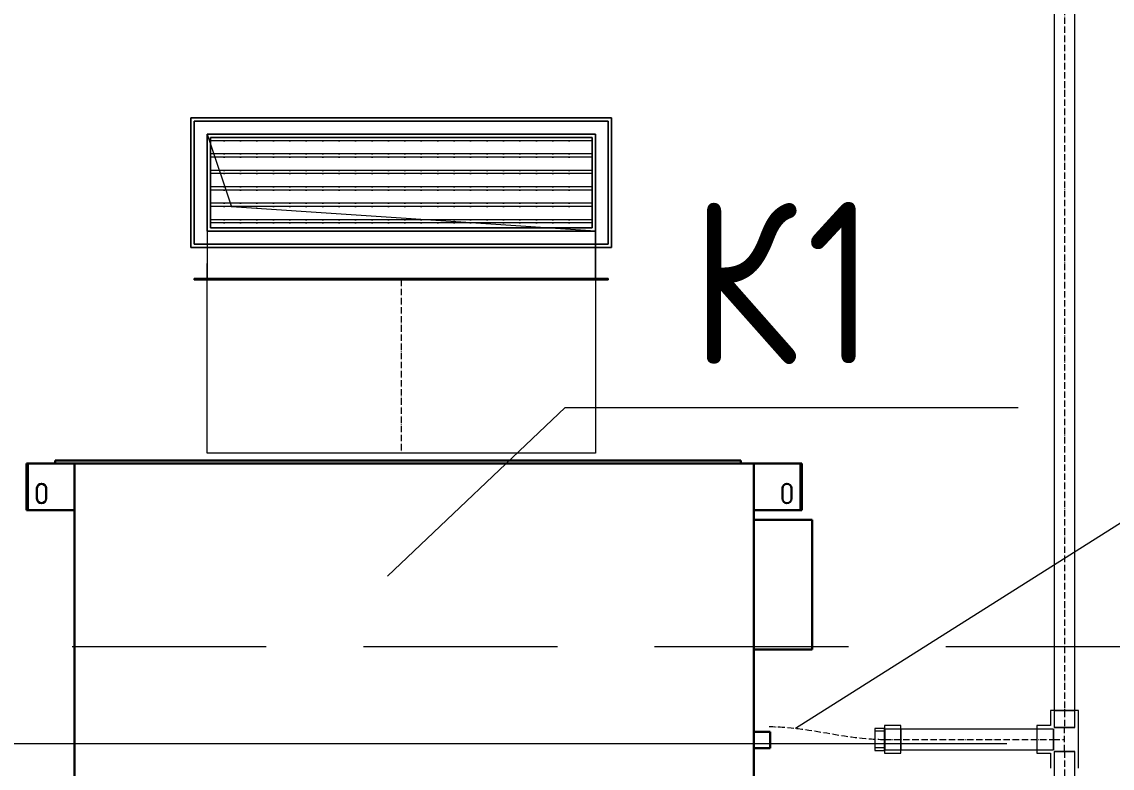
# Model space of a CAD drawing. Header units: millimetres. Extents: x -88595 to 880822, y -1054509 to -148035.
# Drawn here: x 192090 to 193776, y -241589 to -240436 of the extents above; entities that cross this region are included whole.
import ezdxf

# ---------------------------------------------------------------- set-up
doc = ezdxf.new("R2010")
doc.units = ezdxf.units.MM
for name, pattern in [('$0$ADSK_Осевая', [14, 10, -2, 0, -2]), ('$3$ADSK_Осевая', [14, 10, -2, 0, -2]), ('ADSK_Линия сетки', [25, 20, -2.5, 0, -2.5]), ('ADSK_Сверху', [4.5, 3, -1.5])]:
    doc.linetypes.add(name, pattern=pattern)
for name, color, linetype, lineweight in [('Аннотация', 7, 'Continuous', 20), ('Воздуховоды', 7, 'Continuous', 18), ('Линии', 7, 'Continuous', 9), ('Марки', 7, 'Continuous', 20), ('Оборудование', 7, 'Continuous', 18), ('Оси', 7, 'Continuous', 9), ('Трубопровод', 7, 'Continuous', 18), ('Трубопроводы', 7, 'Continuous', 18)]:
    doc.layers.add(name, color=color, linetype=linetype, lineweight=lineweight)
doc.styles.add('$1$GOST Common', font='GOST_Common.ttf', dxfattribs={"width": 0.9, "height": 250})

# ---------------------------------------------------------------- blocks, each defined once
blk = doc.blocks.new('$0$ADSK_Канальный блок кондиционера1 - AD242MJERAB-3267365-В_Координация_1 этаж ОВ3')
at = {"layer": 'Оборудование', "color": 150, "lineweight": 30, "true_color": 0x0080ff}
for p, q in [((-599, 0), (-599, -72)), ((-597, 0), (-599, 0)), ((-597, 0), (-599, 0)), ((-599, 0), (-599, -72)), ((-597, 0), (-596, 0)), ((-597, 0), (-525, 0)), ((-597, 0), (-597, -72)), ((-525, 0), (-596, 0)), ((505, 5), (-555, 5)), ((-555, 5), (505, 5)), ((-555, 5), (-555, 0)), ((-555, 5), (-555, 0)), ((505, 0), (-555, 0)), ((-555, 0), (505, 0)), ((525, 0), (-525, 0)), ((-525, 0), (525, 0)), ((-525, 0), (-525, -697)), ((-525, 0), (-525, -697)), ((-525, -72), (-525, 0)), ((-525, 0), (-525, -72)), ((505, 0), (505, 5)), ((505, 5), (505, 0)), ((525, -697), (525, 0)), ((525, 0), (525, -697)), ((525, 0), (597, 0)), ((596, 0), (525, 0)), ((525, -72), (525, 0)), ((525, 0), (525, -72)), ((596, 0), (597, 0)), ((599, 0), (597, 0)), ((599, 0), (597, 0)), ((597, 0), (597, -72)), ((599, -72), (599, 0)), ((599, 0), (599, -72)), ((-583, -54), (-583, -38)), ((-583, -38), (-583, -54)), ((-569, -38), (-569, -54)), ((-569, -54), (-569, -38)), ((569, -38), (569, -54)), ((569, -54), (569, -38)), ((583, -54), (583, -38)), ((583, -38), (583, -54)), ((-599, -72), (-597, -72)), ((-599, -72), (-597, -72)), ((-525, -72), (-597, -72)), ((-596, -72), (-597, -72)), ((-596, -72), (-525, -72)), ((525, -72), (596, -72)), ((597, -72), (525, -72)), ((597, -72), (596, -72)), ((597, -72), (599, -72)), ((597, -72), (599, -72)), ((615, -87), (525, -87)), ((525, -87), (525, -287)), ((525, -287), (525, -87)), ((525, -87), (615, -87)), ((615, -287), (615, -87)), ((615, -87), (615, -287)), ((525, -287), (615, -287)), ((615, -287), (525, -287)), ((550, -414.5), (525, -414.5)), ((525, -414.5), (525, -439.5)), ((525, -414.5), (525, -439.5)), ((550, -439.5), (550, -414.5)), ((550, -439.5), (550, -414.5)), ((525, -439.5), (550, -439.5)), ((582, -506.25), (525, -506.25)), ((525, -506.25), (525, -515.75)), ((525, -506.25), (525, -515.75)), ((525, -515.75), (582, -515.75)), ((582, -515.75), (582, -506.25)), ((582, -515.75), (582, -506.25)), ((582, -573.06), (525, -573.06)), ((525, -573.06), (525, -588.94)), ((525, -573.06), (525, -588.94)), ((525, -588.94), (582, -588.94)), ((582, -588.94), (582, -573.06)), ((582, -588.94), (582, -573.06)), ((-599, -645), (-599, -697)), ((-597, -645), (-599, -645)), ((-597, -645), (-599, -645)), ((-599, -645), (-599, -697)), ((-597, -645), (-596, -645)), ((-597, -645), (-525, -645)), ((-597, -645), (-597, -697)), ((-525, -645), (-596, -645)), ((-525, -645), (-525, -697)), ((-525, -697), (-525, -645)), ((525, -645), (597, -645)), ((596, -645), (525, -645)), ((525, -645), (525, -697)), ((525, -697), (525, -645)), ((596, -645), (597, -645)), ((599, -645), (597, -645)), ((599, -645), (597, -645)), ((597, -645), (597, -697)), ((599, -697), (599, -645)), ((599, -645), (599, -697)), ((-583, -679), (-583, -663)), ((-583, -663), (-583, -679)), ((-569, -663), (-569, -679)), ((-569, -679), (-569, -663)), ((569, -663), (569, -679)), ((569, -679), (569, -663)), ((583, -679), (583, -663)), ((583, -663), (583, -679)), ((-599, -697), (-597, -697)), ((-599, -697), (-597, -697)), ((-525, -697), (-597, -697)), ((-596, -697), (-597, -697)), ((-596, -697), (-525, -697)), ((505, -697), (-555, -697)), ((-555, -697), (505, -697)), ((-555, -697), (-555, -720)), ((-555, -697), (-555, -720)), ((525, -697), (-525, -697)), ((-525, -697), (525, -697)), ((505, -720), (505, -697)), ((505, -697), (505, -720)), ((525, -697), (596, -697)), ((597, -697), (525, -697)), ((597, -697), (596, -697)), ((597, -697), (599, -697)), ((597, -697), (599, -697)), ((505, -720), (-555, -720)), ((-555, -720), (505, -720))]:
    blk.add_line(p, q, dxfattribs=at)
for centre, start, end in [((-576, -38), 360, 180), ((-576, -38), 360, 180), ((576, -38), 0, 180), ((576, -38), 0, 180), ((-576, -54), 180, 0), ((-576, -54), 180, 360), ((576, -54), 180, 360), ((576, -54), 180, 0), ((-576, -663), 0, 180), ((-576, -663), 0, 180), ((576, -663), 0, 180), ((576, -663), 0, 180), ((-576, -679), 180, 0), ((-576, -679), 180, 0), ((576, -679), 180, 0), ((576, -679), 180, 0)]:
    blk.add_arc(centre, 7, start, end, dxfattribs=at)
blk = doc.blocks.new('$0$ADSK_Решетка вентиляционная жалюзийная_Приточная2 - Решетка приточная_Однорядная-V52-В_Координация_1 этаж ОВ3')
at = {"layer": 'Воздуховоды', "lineweight": 9, "true_color": 0xffffff}
h = blk.add_hatch(dxfattribs=at)
h.set_pattern_fill('FP_25', style=0, pattern_type=2)
h.set_pattern_definition([(180, (-9704.85, 19298.393), (3e-15, 25.4), [25.4, 0, 0, 0]), (180, (-9704.85, 19303.473), (3e-15, 25.4), [25.4, 0, 0, 0])])
h.paths.add_polyline_path([(-9409.9, 19218.2), (-9409.9, 19358.2), (-9999.9, 19358.2), (-9999.9, 19218.2)])
at = {"layer": 'Воздуховоды', "color": 140, "true_color": 0x1bb3e4}
for p, q in [((-10029.9, 19188.2), (-10029.9, 19388.2)), ((-10029.9, 19388.2), (-9379.9, 19388.2)), ((-9379.9, 19388.2), (-10029.9, 19388.2)), ((-10029.9, 19388.2), (-10029.9, 19188.2)), ((-9379.9, 19388.2), (-9379.9, 19188.2)), ((-9379.9, 19188.2), (-9379.9, 19388.2)), ((-10004.9, 19213.2), (-10004.9, 19363.2)), ((-10004.9, 19363.2), (-9404.9, 19363.2)), ((-9404.9, 19363.2), (-10004.9, 19363.2)), ((-10004.9, 19363.2), (-10004.9, 19213.2)), ((-9404.9, 19363.2), (-9404.9, 19213.2)), ((-9404.9, 19213.2), (-9404.9, 19363.2)), ((-9409.9, 19358.2), (-9999.9, 19358.2)), ((-9999.9, 19358.2), (-9999.9, 19218.2)), ((-9999.9, 19218.2), (-9999.9, 19358.2)), ((-9999.9, 19358.2), (-9409.9, 19358.2)), ((-9999.9, 19218.2), (-9999.9, 19358.2)), ((-9999.9, 19358.2), (-9409.9, 19358.2)), ((-9409.9, 19358.2), (-9999.9, 19358.2)), ((-9999.9, 19358.2), (-9999.9, 19218.2)), ((-9409.9, 19218.2), (-9409.9, 19358.2)), ((-9409.9, 19358.2), (-9409.9, 19218.2)), ((-9409.9, 19358.2), (-9409.9, 19218.2)), ((-9409.9, 19218.2), (-9409.9, 19358.2)), ((-9404.9, 19213.2), (-10004.9, 19213.2)), ((-10004.9, 19213.2), (-9404.9, 19213.2)), ((-9999.9, 19218.2), (-9409.9, 19218.2)), ((-9409.9, 19218.2), (-9999.9, 19218.2)), ((-9409.9, 19218.2), (-9999.9, 19218.2)), ((-9999.9, 19218.2), (-9409.9, 19218.2)), ((-9379.9, 19188.2), (-10029.9, 19188.2)), ((-10029.9, 19188.2), (-9379.9, 19188.2))]:
    blk.add_line(p, q, dxfattribs=at)
blk = doc.blocks.new('$0$ADSK_Отвод_Прямоугольный1 - Стандарт-4055406-В_Координация_1 этаж ОВ3')
at = {"layer": 'Воздуховоды', "color": 140, "true_color": 0x1bb3e4}
for p, q in [((-5479.9, 19383.2), (-6119.9, 19383.2)), ((-6119.9, 19383.2), (-6119.9, 19193.2)), ((-6119.9, 19193.2), (-6119.9, 19383.2)), ((-6119.9, 19383.2), (-5479.9, 19383.2)), ((-5479.9, 19193.2), (-5479.9, 19383.2)), ((-5479.9, 19383.2), (-5479.9, 19193.2)), ((-5499.9, 19363.2), (-6099.9, 19363.2)), ((-6099.9, 19363.2), (-6099.9, 19163.2)), ((-6099.9, 19363.2), (-6099.9, 19213.2)), ((-6099.9, 19363.2), (-5499.9, 19363.2)), ((-6099.9, 19213.2), (-6099.9, 19363.2)), ((-6099.9, 19363.2), (-5499.9, 19363.2)), ((-5499.9, 19363.2), (-6099.9, 19363.2)), ((-6099.9, 19363.2), (-6099.9, 19213.2)), ((-5499.9, 19363.2), (-5499.9, 19163.2)), ((-5499.9, 19213.2), (-5499.9, 19363.2)), ((-5499.9, 19363.2), (-5499.9, 19213.2)), ((-5499.9, 19213.2), (-5499.9, 19363.2)), ((-6099.9, 19213.2), (-6099.9, 19163.2)), ((-5499.9, 19213.2), (-6099.9, 19213.2)), ((-5499.9, 19213.2), (-6099.9, 19213.2)), ((-6099.9, 19213.2), (-5499.9, 19213.2)), ((-5499.9, 19163.2), (-5499.9, 19213.2)), ((-6119.9, 19193.2), (-5479.9, 19193.2)), ((-5479.9, 19193.2), (-6119.9, 19193.2)), ((-6099.9, 19163.2), (-6099.9, 19138.2)), ((-6099.9, 19138.2), (-6099.9, 19163.2)), ((-5499.9, 19163.2), (-5499.9, 19138.2)), ((-5499.9, 19138.2), (-5499.9, 19163.2)), ((-5479.9, 19140.2), (-6119.9, 19140.2)), ((-6119.9, 19140.2), (-5479.9, 19140.2)), ((-6119.9, 19138.2), (-6119.9, 19140.2)), ((-6119.9, 19138.2), (-6119.9, 19140.2)), ((-5479.9, 19138.2), (-6119.9, 19138.2)), ((-6119.9, 19138.2), (-5479.9, 19138.2)), ((-5499.9, 19140.2), (-6099.9, 19140.2)), ((-6099.9, 19140.2), (-5499.9, 19140.2)), ((-6099.9, 19138.2), (-6099.9, 19140.2)), ((-6099.9, 19138.2), (-6099.9, 19140.2)), ((-5499.9, 19138.2), (-6099.9, 19138.2)), ((-6099.9, 19138.2), (-5499.9, 19138.2)), ((-5499.9, 19138.2), (-6099.9, 19138.2)), ((-6099.9, 19138.2), (-5499.9, 19138.2)), ((-5499.9, 19140.2), (-5499.9, 19138.2)), ((-5499.9, 19138.2), (-5499.9, 19140.2)), ((-5479.9, 19140.2), (-5479.9, 19138.2)), ((-5479.9, 19138.2), (-5479.9, 19140.2))]:
    blk.add_line(p, q, dxfattribs=at)
blk = doc.blocks.new('$0$ADSK_M_Оборудование1 - ADSK_Марка_15-3198495-В_Координация_1 этаж ОВ3')
at = {"layer": 'Марки'}
blk.add_line((-3.5, 0), (3.5, 0), dxfattribs=at)
blk = doc.blocks.new('1 этаж')
at = {"layer": 'Линии', "linetype": 'ADSK_Сверху', "ltscale": 100}
blk.add_line((240297.7, 686912.6), (219832.7, 686912.6), dxfattribs=at)
at = {"layer": 'Оси', "linetype": 'ADSK_Линия сетки', "ltscale": 100}
blk.add_line((247242.7, 686762.6), (175520.4, 686762.6), dxfattribs=at)

msp = doc.modelspace()

# ---------------------------------------------------------------- linework, layer by layer
at = {"layer": 'Аннотация'}
msp.add_line((193286, -241527.4), (194136.8, -240990.3), dxfattribs=at)
at = {"layer": 'Воздуховоды', "color": 140, "true_color": 0x1bb3e4}
for p, q in [((192976.8, -240609.5), (192376.8, -240609.5)), ((192376.8, -240609.5), (192376.8, -240759.5)), ((192376.8, -240609.5), (192414.3, -240722)), ((192976.8, -240759.5), (192976.8, -240609.5)), ((192976.8, -240759.5), (192414.3, -240722)), ((192376.8, -240759.5), (192976.8, -240759.5)), ((192976.8, -240834.5), (192376.8, -240834.5)), ((192376.8, -241102.5), (192376.8, -240834.5)), ((192976.8, -240834.5), (192976.8, -241102.5)), ((192976.8, -241102.5), (192376.8, -241102.5))]:
    msp.add_line(p, q, dxfattribs=at)
at = {"layer": 'Воздуховоды', "color": 140, "linetype": '$0$ADSK_Осевая', "true_color": 0x1bb3e4}
msp.add_line((192676.8, -240834.5), (192676.8, -241102.5), dxfattribs=at)
at = {"layer": 'Марки'}
msp.add_line((192655.4, -241292.9), (192930.3, -241032.1), dxfattribs=at)
at = {"layer": 'Трубопровод', "color": 24, "true_color": 0xa52900}
for p, q in [((193685.8, -237961.5), (193685.8, -241526.5)), ((193717.8, -241526.5), (193717.8, -237961.5)), ((193684.8, -241529), (193424.2, -241529)), ((193424.2, -241529), (193424.2, -241561)), ((193684.8, -241561), (193684.8, -241529)), ((193685.8, -241526.5), (193717.8, -241526.5)), ((193424.2, -241561), (193684.8, -241561)), ((193685.8, -241563.5), (193685.8, -243520.9)), ((193717.8, -241563.5), (193685.8, -241563.5)), ((193717.8, -243520.9), (193717.8, -241563.5))]:
    msp.add_line(p, q, dxfattribs=at)
at = {"layer": 'Трубопровод', "color": 24, "linetype": '$0$ADSK_Осевая', "true_color": 0xa52900}
for p, q in [((193701.8, -237961.5), (193701.8, -241526.5)), ((193701.8, -237961.5), (193701.8, -241526.5)), ((193424.2, -241545), (193684.8, -241545)), ((193424.2, -241545), (193684.8, -241545)), ((193701.8, -241563.5), (193701.8, -243520.9)), ((193701.8, -241563.5), (193701.8, -243520.9))]:
    msp.add_line(p, q, dxfattribs=at)
at = {"layer": 'Трубопроводы', "color": 24, "true_color": 0xa52900}
for p, q in [((193680.3, -241500.5), (193680.3, -241523.5)), ((193723.3, -241500.5), (193680.3, -241500.5)), ((193723.3, -241500.5), (193680.3, -241500.5)), ((193685.8, -241500.5), (193685.8, -241523.5)), ((193685.8, -241500.5), (193717.8, -241500.5)), ((193685.8, -241500.5), (193717.8, -241500.5)), ((193717.8, -241526.5), (193717.8, -241500.5)), ((193723.3, -241526.5), (193723.3, -241500.5)), ((193423.7, -241528), (193408.7, -241528)), ((193408.7, -241528), (193408.7, -241562)), ((193408.7, -241528), (193408.7, -241562)), ((193423.2, -241532.5), (193408.7, -241532.5)), ((193408.7, -241532.5), (193408.7, -241557.5)), ((193408.7, -241532.5), (193408.7, -241557.5)), ((193423.2, -241532.5), (193423.2, -241557.5)), ((193423.2, -241532.5), (193423.2, -241557.5)), ((193448.7, -241523.5), (193423.7, -241523.5)), ((193423.7, -241523.5), (193423.7, -241566.5)), ((193423.7, -241523.5), (193423.7, -241566.5)), ((193423.7, -241562), (193423.7, -241528)), ((193423.7, -241562), (193423.7, -241528)), ((193448.7, -241529), (193424.2, -241529)), ((193424.2, -241561), (193424.2, -241529)), ((193424.2, -241561), (193424.2, -241529)), ((193448.7, -241566.5), (193448.7, -241523.5)), ((193448.7, -241566.5), (193448.7, -241523.5)), ((193448.7, -241529), (193448.7, -241561)), ((193448.7, -241529), (193448.7, -241561)), ((193680.3, -241523.5), (193658.8, -241523.5)), ((193658.8, -241523.5), (193658.8, -241566.5)), ((193658.8, -241523.5), (193658.8, -241566.5)), ((193684.8, -241529), (193658.8, -241529)), ((193658.8, -241529), (193658.8, -241545)), ((193658.8, -241529), (193658.8, -241545)), ((193684.8, -241529), (193684.8, -241545)), ((193685.8, -241523.5), (193685.8, -241526.5)), ((193690.1, -241526.5), (193685.8, -241526.5)), ((193690.1, -241526.5), (193685.8, -241526.5)), ((193717.8, -241526.5), (193690.1, -241526.5)), ((193717.8, -241526.5), (193690.1, -241526.5)), ((193723.3, -241563.5), (193723.3, -241526.5)), ((193658.8, -241545), (193658.8, -241561)), ((193658.8, -241545), (193658.8, -241561)), ((193684.8, -241545), (193684.8, -241561)), ((193408.7, -241557.5), (193423.2, -241557.5)), ((193408.7, -241562), (193423.7, -241562)), ((193423.7, -241566.5), (193448.7, -241566.5)), ((193424.2, -241561), (193448.7, -241561)), ((193658.8, -241561), (193684.8, -241561)), ((193658.8, -241566.5), (193680.3, -241566.5)), ((193680.3, -241566.5), (193680.3, -241589.5)), ((193685.8, -241563.5), (193685.8, -241589.5)), ((193685.8, -241563.5), (193717.8, -241563.5)), ((193685.8, -241563.5), (193717.8, -241563.5)), ((193717.8, -241589.5), (193717.8, -241563.5)), ((193723.3, -241589.5), (193723.3, -241563.5))]:
    msp.add_line(p, q, dxfattribs=at)
at = {"layer": 'Трубопроводы', "color": 24, "linetype": '$0$ADSK_Осевая', "true_color": 0xa52900}
for p, q in [((193701.8, -241563.5), (193701.8, -241526.5)), ((193684.8, -241545), (193701.8, -241545))]:
    msp.add_line(p, q, dxfattribs=at)
at = {"layer": 'Трубопроводы', "color": 24, "linetype": '$3$ADSK_Осевая', "true_color": 0xa52900}
msp.add_open_spline([(193245.4, -241525.2), (193306.5, -241525.2), (193362.1, -241545), (193423.2, -241545)], degree=3, dxfattribs=at)

# ---------------------------------------------------------------- block references
at = {"layer": 'Воздуховоды', "color": 140, "true_color": 0x1bb3e4}
for name, p in [('$0$ADSK_Решетка вентиляционная жалюзийная_Приточная2 - Решетка приточная_Однорядная-V52-В_Координация_1 этаж ОВ3', (202381.7, -259972.7)), ('$0$ADSK_Отвод_Прямоугольный1 - Стандарт-4055406-В_Координация_1 этаж ОВ3', (198476.7, -259972.7))]:
    msp.add_blockref(name, p, dxfattribs=at)
at = {"layer": 'Марки', "xscale": 99.99999999999993, "yscale": 99.99999999999993, "zscale": 99.99999999999993}
msp.add_blockref('$0$ADSK_M_Оборудование1 - ADSK_Марка_15-3198495-В_Координация_1 этаж ОВ3', (193280.3, -241032.1), dxfattribs=at)
at = {"layer": 'Оборудование', "color": 5, "true_color": 0x0000ff}
msp.add_blockref('1 этаж', (-36129.5, -928314.5), dxfattribs=at)
at = {"layer": 'Оборудование', "color": 150, "lineweight": 30, "true_color": 0x0080ff}
msp.add_blockref('$0$ADSK_Канальный блок кондиционера1 - AD242MJERAB-3267365-В_Координация_1 этаж ОВ3', (192696.8, -241118.8), dxfattribs=at)

# ---------------------------------------------------------------- texts
at = {"layer": 'Марки', "lineweight": 9, "char_height": 250, "attachment_point": 1, "style": '$1$GOST Common'}
for s, insert, width in [('\\fGOST Common|b0|i0|c204|p34|;\\W.9;К', (193123.9, -240714.3), 216.456), ('\\fGOST Common|b0|i0|c204|p34|;\\W.9;1', (193302.5, -240714.3), 137.089)]:
    msp.add_mtext(s, dxfattribs=dict(at, insert=insert, width=width))

doc.saveas('drawing.dxf')
